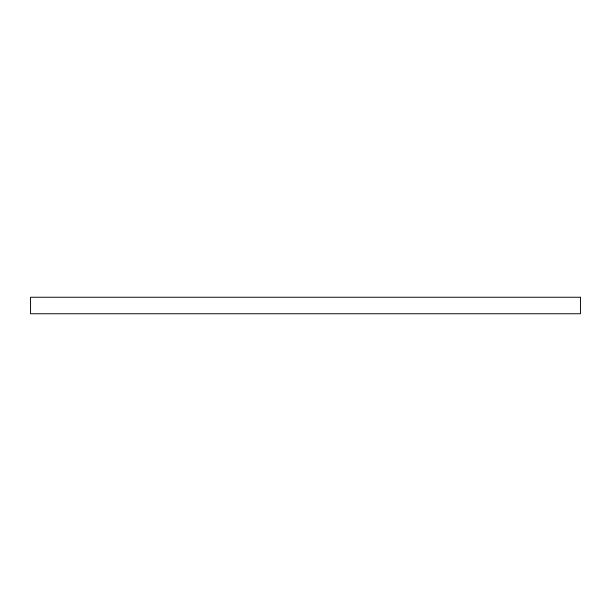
<?xml version="1.0" encoding="UTF-8"?>
<svg xmlns="http://www.w3.org/2000/svg" width="611" height="611" viewBox="0 0 611 611"><rect width="100%" height="100%" fill="white"/><g stroke="black" fill="none" stroke-linecap="round" stroke-linejoin="round"><path stroke-width="0.92" d="M580.45 297.252L30.55 297.252L30.55 313.749L580.45 313.749L580.45 297.252"/></g></svg>
